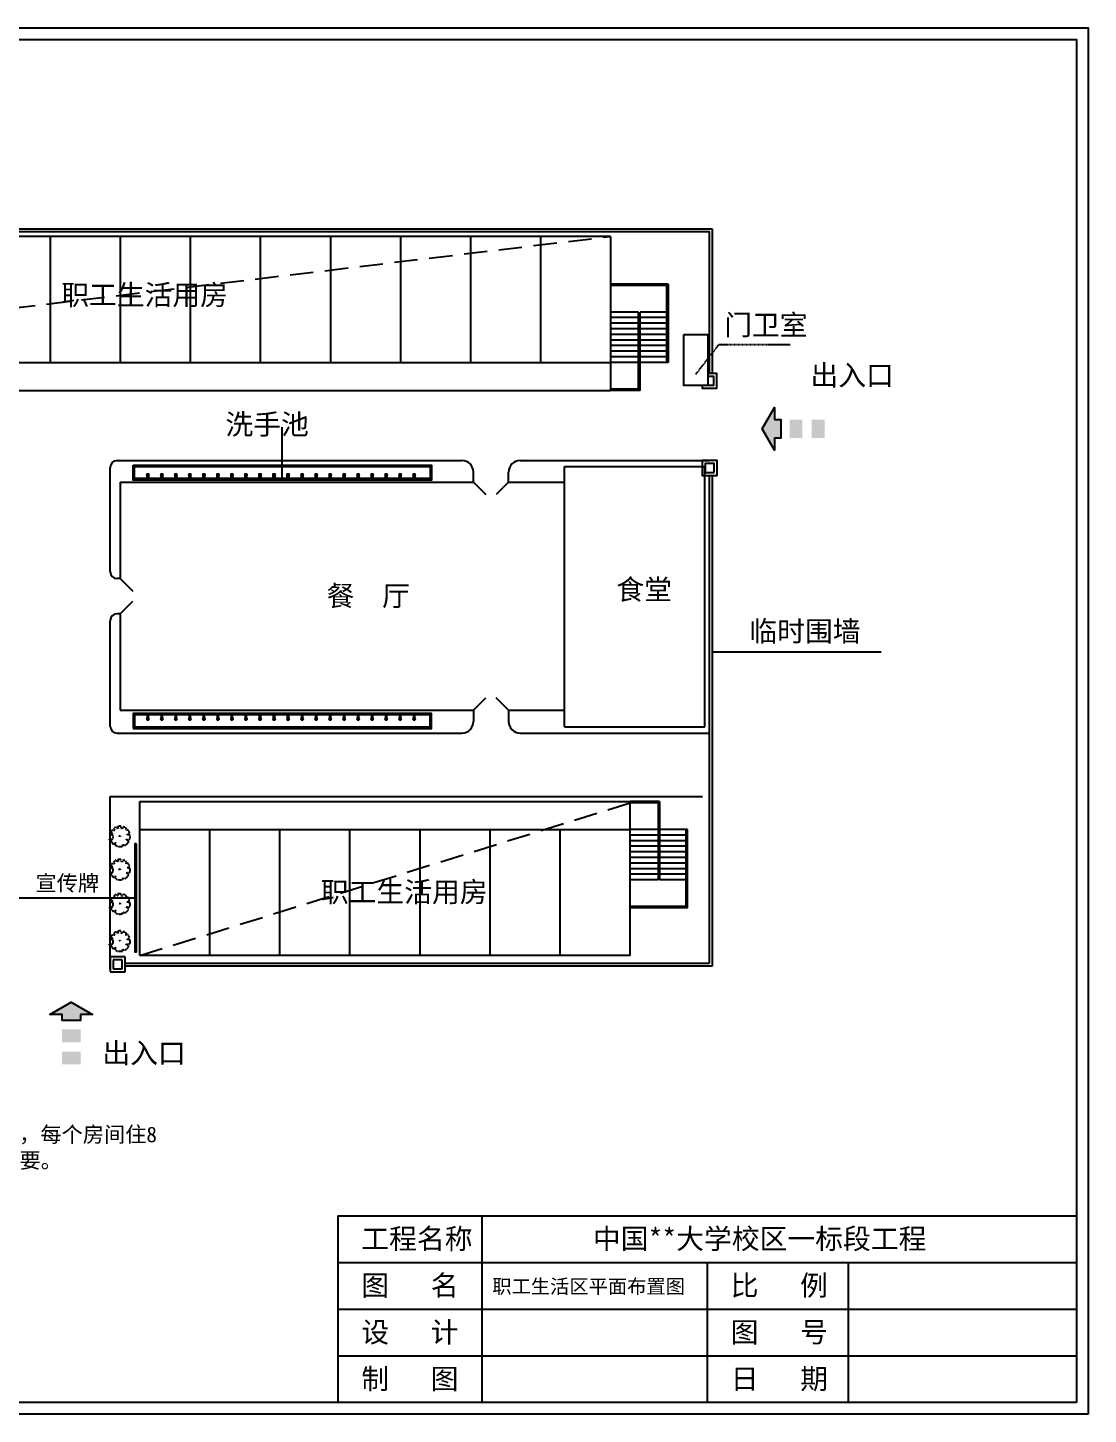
# Model space of a CAD drawing. Extents: x -337559 to 1065231, y 80891 to 497838.
# Drawn here: x -298999 to -253584, y 226363 to 285745 of the extents above; entities that cross this region are included whole.
import ezdxf

# ---------------------------------------------------------------- set-up
doc = ezdxf.new("R2010")
doc.units = 0
doc.linetypes.add('DASHED', pattern=[19.05, 12.7, -6.35])
doc.linetypes.add('DASHEDX2', pattern=[1.5, 1, -0.5])
doc.layers.get('0').update_dxf_attribs({"linetype": 'CONTINUOUS'})
for name, color, linetype in [('CC', 7, 'CONTINUOUS'), ('LAYER4', 5, 'CONTINUOUS'), ('LUNKUO', 6, 'CONTINUOUS'), ('周边', 7, 'CONTINUOUS'), ('堆场', 7, 'DASHED'), ('外围线', 8, 'CONTINUOUS'), ('拟建', 7, 'CONTINUOUS'), ('标注', 7, 'CONTINUOUS'), ('水', 3, 'CONTINUOUS'), ('降水井', 3, 'CONTINUOUS')]:
    doc.layers.add(name, color=color, linetype=linetype)
doc.styles.add('文字', font='SimSun.ttf')

# ---------------------------------------------------------------- blocks, each defined once
blk = doc.blocks.new('A$C3C6C44F6')
at = {"layer": '周边'}
h = blk.add_hatch(color=256, dxfattribs=at)
h.paths.add_polyline_path([(1986, 828), (786, 828), (786, 0), (1986, 0)])
h.paths.add_polyline_path([(786, 2266), (786, 1438), (1986, 1438), (1986, 2266)])
h.paths.add_polyline_path([(1986, 2844), (1986, 3244), (2771, 3244), (1386, 4044), (0, 3244), (786, 3244), (786, 2844)])
at = {"layer": '周边', "linetype": 'CONTINUOUS'}
blk.add_lwpolyline([(1986, 3244), (1986, 2844), (786, 2844), (786, 3244), (0, 3244), (1386, 4044), (2771, 3244), (1986, 3244)], dxfattribs=at)

msp = doc.modelspace()

# ---------------------------------------------------------------- linework, layer by layer
for p, q in [((-285720.1, 234860.2), (-254084.1, 234860.2)), ((-285720.1, 234860.2), (-285720.1, 226862.7)), ((-279547.1, 234860.2), (-279547.1, 226862.7)), ((-285720.1, 232860.8), (-254084.1, 232860.8)), ((-285720.1, 228862.1), (-254084.1, 228862.1))]:
    msp.add_line(p, q)
for points in [[(-253584.3, 226362.8), (-337558.5, 226362.8), (-337558.5, 285744.6), (-253584.3, 285744.6)], [(-254084.1, 226862.7), (-337058.7, 226862.7), (-337058.7, 285244.8), (-254084.1, 285244.8)]]:
    msp.add_lwpolyline(points, close=True)
at = {"layer": 'CC', "linetype": 'DASHEDX2', "ltscale": 1000}
for p, q in [((-319039.2, 271408.5), (-274039.2, 276808.5)), ((-294201.2, 246008.5), (-273201.2, 252548.5))]:
    msp.add_line(p, q, dxfattribs=at)
at = {"layer": 'LAYER4'}
for p, q in [((-271579.2, 274768.5), (-274039.2, 274768.5)), ((-271639.2, 274708.5), (-274039.2, 274708.5)), ((-271639.2, 274708.5), (-271639.2, 271408.5)), ((-271579.2, 274768.5), (-271579.2, 271408.5)), ((-272839.2, 273568.5), (-274039.2, 273568.5)), ((-272839.2, 273328.5), (-274039.2, 273328.5)), ((-272839.2, 270268.5), (-272839.2, 273568.5)), ((-271639.2, 273568.5), (-272779.2, 273568.5)), ((-272779.2, 270208.5), (-272779.2, 273568.5)), ((-271639.2, 273328.5), (-272779.2, 273328.5)), ((-272839.2, 273088.5), (-274039.2, 273088.5)), ((-272839.2, 272848.5), (-274039.2, 272848.5)), ((-272839.2, 272608.5), (-274039.2, 272608.5)), ((-271639.2, 273088.5), (-272779.2, 273088.5)), ((-271639.2, 272848.5), (-272779.2, 272848.5)), ((-271639.2, 272608.5), (-272779.2, 272608.5)), ((-272839.2, 272368.5), (-274039.2, 272368.5)), ((-272839.2, 272128.5), (-274039.2, 272128.5)), ((-271639.2, 272368.5), (-272779.2, 272368.5)), ((-271639.2, 272128.5), (-272779.2, 272128.5)), ((-272839.2, 271888.5), (-274039.2, 271888.5)), ((-272839.2, 271648.5), (-274039.2, 271648.5)), ((-272839.2, 271408.5), (-274039.2, 271408.5)), ((-271639.2, 271888.5), (-272779.2, 271888.5)), ((-271639.2, 271648.5), (-272779.2, 271648.5)), ((-271579.2, 271408.5), (-272779.2, 271408.5)), ((-272839.2, 270268.5), (-274039.2, 270268.5)), ((-272779.2, 270208.5), (-274039.2, 270208.5)), ((-271941.2, 252608.5), (-273201.2, 252608.5)), ((-272001.2, 252548.5), (-273201.2, 252548.5)), ((-272001.2, 252548.5), (-272001.2, 249248.5)), ((-271941.2, 252608.5), (-271941.2, 249248.5)), ((-272001.2, 251408.5), (-273201.2, 251408.5)), ((-270741.2, 251408.5), (-271941.2, 251408.5)), ((-270801.2, 248108.5), (-270801.2, 251408.5)), ((-270741.2, 248048.5), (-270741.2, 251408.5)), ((-272001.2, 251168.5), (-273201.2, 251168.5)), ((-272001.2, 250928.5), (-273201.2, 250928.5)), ((-272001.2, 250688.5), (-273201.2, 250688.5)), ((-270801.2, 251168.5), (-271941.2, 251168.5)), ((-270801.2, 250928.5), (-271941.2, 250928.5)), ((-270801.2, 250688.5), (-271941.2, 250688.5)), ((-272001.2, 250448.5), (-273201.2, 250448.5)), ((-272001.2, 250208.5), (-273201.2, 250208.5)), ((-270801.2, 250448.5), (-271941.2, 250448.5)), ((-270801.2, 250208.5), (-271941.2, 250208.5)), ((-272001.2, 249968.5), (-273201.2, 249968.5)), ((-272001.2, 249728.5), (-273201.2, 249728.5)), ((-272001.2, 249488.5), (-273201.2, 249488.5)), ((-270801.2, 249968.5), (-271941.2, 249968.5)), ((-270801.2, 249728.5), (-271941.2, 249728.5)), ((-270801.2, 249488.5), (-271941.2, 249488.5)), ((-272001.2, 249248.5), (-273201.2, 249248.5)), ((-270801.2, 249248.5), (-271941.2, 249248.5)), ((-270801.2, 248108.5), (-273201.2, 248108.5)), ((-270741.2, 248048.5), (-273201.2, 248048.5))]:
    msp.add_line(p, q, dxfattribs=at)
at = {"layer": 'LUNKUO'}
for p, q in [((-274039.2, 276808.5), (-319039.2, 276808.5)), ((-298039.2, 276808.5), (-298039.2, 271408.5)), ((-295039.2, 276808.5), (-295039.2, 271408.5)), ((-292039.2, 276808.5), (-292039.2, 271408.5)), ((-289039.2, 276808.5), (-289039.2, 271408.5)), ((-286039.2, 276808.5), (-286039.2, 271408.5)), ((-283039.2, 276808.5), (-283039.2, 271408.5)), ((-280039.2, 276808.5), (-280039.2, 271408.5)), ((-277039.2, 276808.5), (-277039.2, 271408.5)), ((-274039.2, 276808.5), (-274039.2, 270208.5)), ((-319039.2, 271408.5), (-274039.2, 271408.5)), ((-319039.2, 270208.5), (-274039.2, 270208.5)), ((-276009.1, 255808.5), (-276009.1, 266948.5)), ((-276009.1, 266948.5), (-270009.1, 266948.5)), ((-270009.1, 255808.5), (-270009.1, 266948.5)), ((-295034.2, 266280), (-279910.1, 266280)), ((-295034.2, 266280), (-295034.2, 262149.5)), ((-279910.1, 266280), (-279379.8, 265749.7)), ((-278410.1, 266280), (-278940.5, 265749.7)), ((-278410.1, 266280), (-276009.1, 266280)), ((-295034.2, 262149.5), (-294503.8, 261619.1)), ((-295034.2, 260649.5), (-294503.8, 261179.8)), ((-295034.2, 260649.5), (-295034.2, 256518.9)), ((-279910.1, 256518.9), (-279379.8, 257049.2)), ((-278410.1, 256518.9), (-278940.5, 257049.2)), ((-295034.2, 256518.9), (-279910.1, 256518.9)), ((-278410.1, 256518.9), (-276009.1, 256518.9)), ((-276009.1, 255808.5), (-270009.1, 255808.5)), ((-294201.2, 252608.5), (-273201.2, 252608.5)), ((-294201.2, 246008.5), (-294201.2, 252608.5)), ((-273201.2, 246008.5), (-273201.2, 252608.5)), ((-294201.2, 251408.5), (-273201.2, 251408.5)), ((-291201.2, 246008.5), (-291201.2, 251408.5)), ((-288201.2, 246008.5), (-288201.2, 251408.5)), ((-285201.2, 246008.5), (-285201.2, 251408.5)), ((-282201.2, 246008.5), (-282201.2, 251408.5)), ((-279201.2, 246008.5), (-279201.2, 251408.5)), ((-276201.2, 246008.5), (-276201.2, 251408.5)), ((-273201.2, 246008.5), (-294201.2, 246008.5))]:
    msp.add_line(p, q, dxfattribs=at)
msp.add_lwpolyline([(-270899.7, 272611), (-269877.7, 272611), (-269877.7, 270416.5), (-270899.7, 270416.5)], close=True, dxfattribs=at)
at = {"layer": '堆场'}
for p, q in [((-270387.2, 270909), (-269397.7, 272174)), ((-269397.7, 272174), (-266346.3, 272174))]:
    msp.add_line(p, q, dxfattribs=at)
at = {"layer": '外围线'}
for p, q in [((-295464.6, 262449.5), (-295464.6, 266908.5)), ((-295164.6, 267208.5), (-280410.1, 267208.5)), ((-279910.1, 266280), (-279910.1, 266708.5)), ((-278410.1, 266280), (-278410.1, 266708.5)), ((-277910.1, 267208.5), (-269809.1, 267208.5)), ((-295034.2, 262149.5), (-295164.6, 262149.5)), ((-295464.6, 255837.3), (-295464.6, 260349.5)), ((-295034.2, 260649.5), (-295164.6, 260649.5)), ((-279910.1, 256518.9), (-279910.1, 256037.3)), ((-278410.1, 256518.9), (-278410.1, 256037.3)), ((-295164.6, 255537.3), (-280410.1, 255537.3)), ((-277910.1, 255537.3), (-269809.1, 255537.3)), ((-295464.6, 252820.7), (-270097.3, 252820.7)), ((-295464.6, 245446.7), (-295464.6, 252820.7))]:
    msp.add_line(p, q, dxfattribs=at)
for centre, radius, start, end in [((-295164.6, 266908.5), 300, 90, 180), ((-280410.1, 266708.5), 500, 0, 90), ((-277910.1, 266708.5), 500, 90, 180), ((-295164.6, 262449.5), 300, 180, 270), ((-295164.6, 260349.5), 300, 90, 180), ((-280410.1, 256037.3), 500, 270, 0), ((-277910.1, 256037.3), 500, 180, 270), ((-295164.6, 255837.3), 300, 180, 270)]:
    msp.add_arc(centre, radius, start, end, dxfattribs=at)
at = {"layer": '拟建'}
for p, q in [((-328359.2, 277128.5), (-269689.1, 277128.5)), ((-269689.1, 277128.5), (-269689.1, 270942.9)), ((-269809.1, 245675.9), (-269809.1, 266569)), ((-269689.1, 266569), (-269689.1, 245555.9)), ((-294824.6, 245675.9), (-269809.1, 245675.9)), ((-269689.1, 245555.9), (-294824.6, 245555.9))]:
    msp.add_line(p, q, dxfattribs=at)
msp.add_lwpolyline([(-269809.1, 270942.9), (-269809.1, 277008.5), (-328239.2, 277008.5), (-328239.2, 245687.6), (-300027.7, 245687.6)], dxfattribs=at)
at = {"layer": '标注'}
for p, q in [((-288098.6, 266434.6), (-288098.6, 268640.1)), ((-262447.8, 258998), (-269691.7, 258998)), ((-295464.6, 245947.2), (-295464.6, 245307.2)), ((-294824.6, 245947.2), (-295464.6, 245947.2)), ((-294824.6, 245307.2), (-294824.6, 245947.2)), ((-295464.6, 245307.2), (-294824.6, 245307.2)), ((-295336.6, 245819.2), (-295336.6, 245435.2)), ((-294952.6, 245819.2), (-295336.6, 245819.2)), ((-295336.6, 245435.2), (-294952.6, 245435.2)), ((-294952.6, 245435.2), (-294952.6, 245819.2))]:
    msp.add_line(p, q, dxfattribs=at)
at = {"layer": '标注', "ltscale": 500}
for p, q in [((-300798.2, 248485.5), (-294411.6, 248485.5)), ((-269902.1, 232860.8), (-269902.1, 226862.7)), ((-263859.6, 232860.8), (-263859.6, 226862.7)), ((-285720.1, 230861.5), (-254084.1, 230861.5))]:
    msp.add_line(p, q, dxfattribs=at)
at = {"layer": '标注'}
for points in [[(-270124.7, 270416.5), (-270124.7, 270302.9), (-269484.7, 270302.9), (-269484.7, 270942.9), (-269877.7, 270942.9)], [(-269877.7, 270430.9), (-269612.7, 270430.9), (-269612.7, 270814.9), (-269877.7, 270814.9)]]:
    msp.add_lwpolyline(points, dxfattribs=at)
for points in [[(-269473, 266569), (-269473, 267209), (-270113, 267209), (-270113, 266569)], [(-269601, 266697), (-269601, 267081), (-269985, 267081), (-269985, 266697)]]:
    msp.add_lwpolyline(points, close=True, dxfattribs=at)
at = {"layer": '水'}
msp.add_lwpolyline([(-294338.9, 250799), (-294411.6, 250799), (-294411.6, 246172.1), (-294338.9, 246172.1)], close=True, dxfattribs=at)
at = {"layer": '降水井', "linetype": 'DASHED'}
for p, q in [((-295360.4, 251233.9), (-295476.9, 251184.3)), ((-295341.6, 251160.1), (-295474, 251185.5)), ((-295444, 251292.4), (-295360.4, 251233.9)), ((-295267.4, 251373.3), (-295408.7, 251355.7)), ((-295315.1, 251456.2), (-295267.4, 251373.3)), ((-295130.9, 251447.7), (-295242.3, 251502.2)), ((-295141, 251538.2), (-295130.9, 251447.7)), ((-294963.1, 251427), (-295014.7, 251547.4)), ((-294906.9, 251525.5), (-294963.1, 251427)), ((-294780.4, 251357.8), (-294790.9, 251465.6)), ((-294718.8, 251400), (-294780.4, 251357.8)), ((-294745.6, 251185.5), (-294637, 251261.8)), ((-294613.2, 251160.1), (-294745.6, 251185.5)), ((-295514.2, 250976.3), (-295355.8, 250992.5)), ((-295399.2, 250891.3), (-295514.2, 250976.3)), ((-295340, 250789.5), (-295242.5, 250843.5)), ((-295242.5, 250843.5), (-295262.3, 250733.2)), ((-294926.5, 250693.1), (-294932.4, 250763)), ((-294932.4, 250763), (-294841.2, 250727.7)), ((-294785.9, 250976.3), (-294627.4, 250992.5)), ((-294670.8, 250891.3), (-294785.9, 250976.3)), ((-295315.1, 250032.8), (-295267.4, 249949.9)), ((-295130.9, 250024.3), (-295242.3, 250078.8)), ((-295141, 250114.9), (-295130.9, 250024.3)), ((-294963.1, 250003.6), (-295014.7, 250124)), ((-294906.9, 250102.1), (-294963.1, 250003.6)), ((-294780.4, 249934.4), (-294790.9, 250042.3)), ((-295514.2, 249552.9), (-295355.8, 249569.1)), ((-295399.2, 249467.9), (-295514.2, 249552.9)), ((-295360.4, 249810.5), (-295476.9, 249760.9)), ((-295341.6, 249736.7), (-295474, 249762.1)), ((-295444, 249869), (-295360.4, 249810.5)), ((-295267.4, 249949.9), (-295408.7, 249932.3)), ((-295340, 249366.1), (-295242.5, 249420.1)), ((-295242.5, 249420.1), (-295262.3, 249309.8)), ((-294785.9, 249552.9), (-294627.4, 249569.1)), ((-294670.8, 249467.9), (-294785.9, 249552.9)), ((-294718.8, 249976.6), (-294780.4, 249934.4)), ((-294745.6, 249762.1), (-294637, 249838.4)), ((-294613.2, 249736.7), (-294745.6, 249762.1)), ((-294926.5, 249269.7), (-294932.4, 249339.6)), ((-294932.4, 249339.6), (-294841.2, 249304.3)), ((-295360.4, 248344), (-295476.9, 248294.4)), ((-295341.6, 248270.2), (-295474, 248295.6)), ((-295444, 248402.5), (-295360.4, 248344)), ((-295267.4, 248483.4), (-295408.7, 248465.8)), ((-295315.1, 248566.3), (-295267.4, 248483.4)), ((-295130.9, 248557.8), (-295242.3, 248612.3)), ((-295141, 248648.3), (-295130.9, 248557.8)), ((-294963.1, 248537.1), (-295014.7, 248657.4)), ((-294906.9, 248635.6), (-294963.1, 248537.1)), ((-294780.4, 248467.9), (-294790.9, 248575.7)), ((-294718.8, 248510.1), (-294780.4, 248467.9)), ((-294745.6, 248295.6), (-294637, 248371.9)), ((-294613.2, 248270.2), (-294745.6, 248295.6)), ((-295514.2, 248086.3), (-295355.8, 248102.6)), ((-295399.2, 248001.3), (-295514.2, 248086.3)), ((-295340, 247899.6), (-295242.5, 247953.6)), ((-295242.5, 247953.6), (-295262.3, 247843.3)), ((-294926.5, 247803.2), (-294932.4, 247873.1)), ((-294932.4, 247873.1), (-294841.2, 247837.8)), ((-294785.9, 248086.3), (-294627.4, 248102.6)), ((-294670.8, 248001.3), (-294785.9, 248086.3)), ((-295141, 247052.4), (-295130.9, 246961.8)), ((-294963.1, 246941.2), (-295014.7, 247061.5)), ((-294906.9, 247039.7), (-294963.1, 246941.2)), ((-295514.2, 246490.4), (-295355.8, 246506.6)), ((-295399.2, 246405.4), (-295514.2, 246490.4)), ((-295360.4, 246748.1), (-295476.9, 246698.5)), ((-295341.6, 246674.3), (-295474, 246699.7)), ((-295444, 246806.5), (-295360.4, 246748.1)), ((-295267.4, 246887.5), (-295408.7, 246869.8)), ((-295315.1, 246970.3), (-295267.4, 246887.5)), ((-295130.9, 246961.8), (-295242.3, 247016.4)), ((-294780.4, 246872), (-294790.9, 246979.8)), ((-294785.9, 246490.4), (-294627.4, 246506.6)), ((-294670.8, 246405.4), (-294785.9, 246490.4)), ((-294718.8, 246914.1), (-294780.4, 246872)), ((-294745.6, 246699.7), (-294637, 246776)), ((-294613.2, 246674.3), (-294745.6, 246699.7)), ((-295340, 246303.6), (-295242.5, 246357.7)), ((-295242.5, 246357.7), (-295262.3, 246247.3)), ((-294932.4, 246277.1), (-294841.2, 246241.8)), ((-294926.5, 246207.3), (-294932.4, 246277.1))]:
    msp.add_line(p, q, dxfattribs=at)
at = {"layer": '降水井'}
for points in [[(-294486.1, 267007.1), (-281711.1, 267007.1), (-281711.1, 266374.6), (-294486.1, 266374.6)], [(-294426.1, 266947.1), (-281771.1, 266947.1), (-281771.1, 266434.6), (-294426.1, 266434.6)], [(-294486.1, 255738.6), (-281711.1, 255738.6), (-281711.1, 256371.1), (-294486.1, 256371.1)], [(-294426.1, 255798.6), (-281771.1, 255798.6), (-281771.1, 256311.1), (-294426.1, 256311.1)]]:
    msp.add_lwpolyline(points, close=True, dxfattribs=at)
for points in [[(-293882.6, 266434.6), (-293882.6, 266635.1), (-293824.1, 266635.1), (-293824.1, 266434.6)], [(-293282.6, 266434.6), (-293282.6, 266635.1), (-293224.1, 266635.1), (-293224.1, 266434.6)], [(-292682.6, 266434.6), (-292682.6, 266635.1), (-292624.1, 266635.1), (-292624.1, 266434.6)], [(-292082.6, 266434.6), (-292082.6, 266635.1), (-292024.1, 266635.1), (-292024.1, 266434.6)], [(-291482.6, 266434.6), (-291482.6, 266635.1), (-291424.1, 266635.1), (-291424.1, 266434.6)], [(-290882.6, 266434.6), (-290882.6, 266635.1), (-290824.1, 266635.1), (-290824.1, 266434.6)], [(-290282.6, 266434.6), (-290282.6, 266635.1), (-290224.1, 266635.1), (-290224.1, 266434.6)], [(-289682.6, 266434.6), (-289682.6, 266635.1), (-289624.1, 266635.1), (-289624.1, 266434.6)], [(-289082.6, 266434.6), (-289082.6, 266635.1), (-289024.1, 266635.1), (-289024.1, 266434.6)], [(-288482.6, 266434.6), (-288482.6, 266635.1), (-288424.1, 266635.1), (-288424.1, 266434.6)], [(-287882.6, 266434.6), (-287882.6, 266635.1), (-287824.1, 266635.1), (-287824.1, 266434.6)], [(-287282.6, 266434.6), (-287282.6, 266635.1), (-287224.1, 266635.1), (-287224.1, 266434.6)], [(-286682.6, 266434.6), (-286682.6, 266635.1), (-286624.1, 266635.1), (-286624.1, 266434.6)], [(-286082.6, 266434.6), (-286082.6, 266635.1), (-286024.1, 266635.1), (-286024.1, 266434.6)], [(-285482.6, 266434.6), (-285482.6, 266635.1), (-285424.1, 266635.1), (-285424.1, 266434.6)], [(-284882.6, 266434.6), (-284882.6, 266635.1), (-284824.1, 266635.1), (-284824.1, 266434.6)], [(-284282.6, 266434.6), (-284282.6, 266635.1), (-284224.1, 266635.1), (-284224.1, 266434.6)], [(-283682.6, 266434.6), (-283682.6, 266635.1), (-283624.1, 266635.1), (-283624.1, 266434.6)], [(-283082.6, 266434.6), (-283082.6, 266635.1), (-283024.1, 266635.1), (-283024.1, 266434.6)], [(-282482.6, 266434.6), (-282482.6, 266635.1), (-282424.1, 266635.1), (-282424.1, 266434.6)], [(-293882.6, 256311.1), (-293882.6, 256110.6), (-293824.1, 256110.6), (-293824.1, 256311.1)], [(-293282.6, 256311.1), (-293282.6, 256110.6), (-293224.1, 256110.6), (-293224.1, 256311.1)], [(-292682.6, 256311.1), (-292682.6, 256110.6), (-292624.1, 256110.6), (-292624.1, 256311.1)], [(-292082.6, 256311.1), (-292082.6, 256110.6), (-292024.1, 256110.6), (-292024.1, 256311.1)], [(-291482.6, 256311.1), (-291482.6, 256110.6), (-291424.1, 256110.6), (-291424.1, 256311.1)], [(-290882.6, 256311.1), (-290882.6, 256110.6), (-290824.1, 256110.6), (-290824.1, 256311.1)], [(-290282.6, 256311.1), (-290282.6, 256110.6), (-290224.1, 256110.6), (-290224.1, 256311.1)], [(-289682.6, 256311.1), (-289682.6, 256110.6), (-289624.1, 256110.6), (-289624.1, 256311.1)], [(-289082.6, 256311.1), (-289082.6, 256110.6), (-289024.1, 256110.6), (-289024.1, 256311.1)], [(-288482.6, 256311.1), (-288482.6, 256110.6), (-288424.1, 256110.6), (-288424.1, 256311.1)], [(-287882.6, 256311.1), (-287882.6, 256110.6), (-287824.1, 256110.6), (-287824.1, 256311.1)], [(-287282.6, 256311.1), (-287282.6, 256110.6), (-287224.1, 256110.6), (-287224.1, 256311.1)], [(-286682.6, 256311.1), (-286682.6, 256110.6), (-286624.1, 256110.6), (-286624.1, 256311.1)], [(-286082.6, 256311.1), (-286082.6, 256110.6), (-286024.1, 256110.6), (-286024.1, 256311.1)], [(-285482.6, 256311.1), (-285482.6, 256110.6), (-285424.1, 256110.6), (-285424.1, 256311.1)], [(-284882.6, 256311.1), (-284882.6, 256110.6), (-284824.1, 256110.6), (-284824.1, 256311.1)], [(-284282.6, 256311.1), (-284282.6, 256110.6), (-284224.1, 256110.6), (-284224.1, 256311.1)], [(-283682.6, 256311.1), (-283682.6, 256110.6), (-283624.1, 256110.6), (-283624.1, 256311.1)], [(-283082.6, 256311.1), (-283082.6, 256110.6), (-283024.1, 256110.6), (-283024.1, 256311.1)], [(-282482.6, 256311.1), (-282482.6, 256110.6), (-282424.1, 256110.6), (-282424.1, 256311.1)]]:
    msp.add_lwpolyline(points, dxfattribs=at)
for centre in [(-293852.1, 266598.6), (-293252.1, 266598.6), (-292652.1, 266598.6), (-292052.1, 266598.6), (-291452.1, 266598.6), (-290852.1, 266598.6), (-290252.1, 266598.6), (-289652.1, 266598.6), (-289052.1, 266598.6), (-288452.1, 266598.6), (-287852.1, 266598.6), (-287252.1, 266598.6), (-286652.1, 266598.6), (-286052.1, 266598.6), (-285452.1, 266598.6), (-284852.1, 266598.6), (-284252.1, 266598.6), (-283652.1, 266598.6), (-283052.1, 266598.6), (-282452.1, 266598.6), (-293852.1, 256147.1), (-293252.1, 256147.1), (-292652.1, 256147.1), (-292052.1, 256147.1), (-291452.1, 256147.1), (-290852.1, 256147.1), (-290252.1, 256147.1), (-289652.1, 256147.1), (-289052.1, 256147.1), (-288452.1, 256147.1), (-287852.1, 256147.1), (-287252.1, 256147.1), (-286652.1, 256147.1), (-286052.1, 256147.1), (-285452.1, 256147.1), (-284852.1, 256147.1), (-284252.1, 256147.1), (-283652.1, 256147.1), (-283052.1, 256147.1), (-282452.1, 256147.1)]:
    msp.add_circle(centre, 42, dxfattribs=at)
at = {"layer": '降水井', "linetype": 'DASHED'}
for centre, start, end in [((-295046.7, 251112.4), 146.096295, 155.627177), ((-295046.7, 251112.4), 116.640889, 127.976627), ((-295046.7, 251112.4), 85.787351, 102.475528), ((-295046.7, 251112.4), 54.089726, 71.294811), ((-295046.7, 251112.4), 20.037515, 41.255046), ((-295046.7, 251112.4), 207.5522, 227.757449), ((-295775.1, 251112.4), 344.045857, 6.285228), ((-295046.7, 251112.4), 240.385365, 285.996044), ((-295046.7, 251112.4), 298.113987, 329.536363), ((-295046.7, 251112.4), 344.045857, 6.285228), ((-295046.7, 249689), 116.640889, 127.976627), ((-295046.7, 249689), 85.787351, 102.475528), ((-295046.7, 249689), 54.089726, 71.294811), ((-295046.7, 249689), 146.096295, 155.627177), ((-295046.7, 249689), 207.5522, 227.757449), ((-295775.1, 249689), 344.045857, 6.285228), ((-295046.7, 249689), 298.113987, 329.536363), ((-295046.7, 249689), 20.037515, 41.255046), ((-295046.7, 249689), 344.045857, 6.285228), ((-295046.7, 249689), 240.385365, 285.996044), ((-295046.7, 248222.5), 146.096295, 155.627177), ((-295775.1, 248222.5), 344.045857, 6.285228), ((-295046.7, 248222.5), 116.640889, 127.976627), ((-295046.7, 248222.5), 85.787351, 102.475528), ((-295046.7, 248222.5), 54.089726, 71.294811), ((-295046.7, 248222.5), 20.037515, 41.255046), ((-295046.7, 248222.5), 344.045857, 6.285228), ((-295046.7, 248222.5), 207.5522, 227.757449), ((-295046.7, 248222.5), 240.385365, 285.996044), ((-295046.7, 248222.5), 298.113987, 329.536363), ((-295046.7, 246626.5), 85.787351, 102.475528), ((-295046.7, 246626.5), 54.089726, 71.294811), ((-295046.7, 246626.5), 146.096295, 155.627177), ((-295775.1, 246626.5), 344.045857, 6.285228), ((-295046.7, 246626.5), 116.640889, 127.976627), ((-295046.7, 246626.5), 20.037515, 41.255046), ((-295046.7, 246626.5), 344.045857, 6.285228), ((-295046.7, 246626.5), 207.5522, 227.757449), ((-295046.7, 246626.5), 240.385365, 285.996044), ((-295046.7, 246626.5), 298.113987, 329.536363)]:
    msp.add_arc(centre, 436.2, start, end, dxfattribs=at)
at = {"layer": '降水井', "linetype": 'DASHED', "start_tangent": (-0.814016, 0.5808424), "end_tangent": (-0.814016, 0.5808424)}
for points in [[(-295041.6, 251134.5), (-295071.4, 251138.2), (-295078.8, 251123.3), (-295067.7, 251108.4), (-295056.5, 251101), (-295037.9, 251115.9), (-295041.6, 251134.5)], [(-295041.6, 249711.1), (-295071.4, 249714.8), (-295078.8, 249699.9), (-295067.7, 249685), (-295056.5, 249677.6), (-295037.9, 249692.5), (-295041.6, 249711.1)], [(-295041.6, 248244.5), (-295071.4, 248248.3), (-295078.8, 248233.4), (-295067.7, 248218.5), (-295056.5, 248211.1), (-295037.9, 248226), (-295041.6, 248244.5)], [(-295041.6, 246648.6), (-295071.4, 246652.3), (-295078.8, 246637.5), (-295067.7, 246622.6), (-295056.5, 246615.2), (-295037.9, 246630), (-295041.6, 246648.6)]]:
    msp.add_spline(points, degree=3, dxfattribs=at)

# ---------------------------------------------------------------- block references
at = {"layer": '堆场', "ltscale": 2, "yscale": 0.6599999999743886, "zscale": 0.66}
for p, xscale, rotation in [((-264877.5, 267650.3), 0.6599999999743986, 89.99999001505253), ((-298048, 241348.5), 0.6600000000326063, 359.9999900201057)]:
    msp.add_blockref('A$C3C6C44F6', p, dxfattribs=dict(at, xscale=xscale, rotation=rotation))

# ---------------------------------------------------------------- texts
at = {"layer": '标注', "ltscale": 500, "style": '文字'}
for s, height, p in [('职工生活用房', 872.82, (-297565.4, 273869.4)), ('门卫室', 872.82, (-269172.4, 272581.9)), ('出入口', 872.82, (-265482.2, 270424)), ('洗手池', 872.82, (-290533.1, 268323.8)), ('餐  厅', 872.82, (-286202, 260978.5)), ('食堂', 872.82, (-273791.9, 261248.8)), ('宣传牌', 665.35, (-298667.2, 248780.2)), ('职工生活用房', 872.82, (-286448.1, 248297.3)), ('出入口', 872.82, (-295806.4, 241398.8)), ('工程名称', 872.82, (-284713.7, 233443.9)), ('中国**大学校区一标段工程', 872.825, (-274798.4, 233443.9)), ('图   名', 872.82, (-284713.7, 231444.5)), ('职工生活区平面布置图', 604.87, (-279107.4, 231537.8)), ('比   例', 872.82, (-268895.7, 231444.5)), ('设   计', 872.82, (-284713.7, 229445.2)), ('图   号', 872.82, (-268895.7, 229445.2)), ('制   图', 872.82, (-284713.7, 227445.8)), ('日   期', 872.82, (-268895.7, 227445.8))]:
    msp.add_text(s, height=height, dxfattribs=at).set_placement(p)
at = {"layer": '标注', "ltscale": 500, "attachment_point": 1, "style": '文字'}
for s, insert, char_height, width in [('临时围墙', (-268097.3, 260334.7), 872.82, 6670.02), ('说明：\\P1.职工住宿集中布置在甲方指定的场地内。\\P2.现场设两个出入口，现场标化全部按照企业相关标准布置。\\P3.生活区职工宿舍按高峰人数考虑，二层彩钢板房,房间尺寸为3000*5400，每个房间住8人。职工宿舍内设职工活动室、医务室、浴室、厕所等，满足职工生活需要。\\P4.宿舍前设晒衣区和食堂、餐厅、洗手池。', (-328392, 242008.5), 665.354, 35091.525)]:
    msp.add_mtext(s, dxfattribs=dict(at, insert=insert, char_height=char_height, width=width))

doc.saveas('drawing.dxf')
